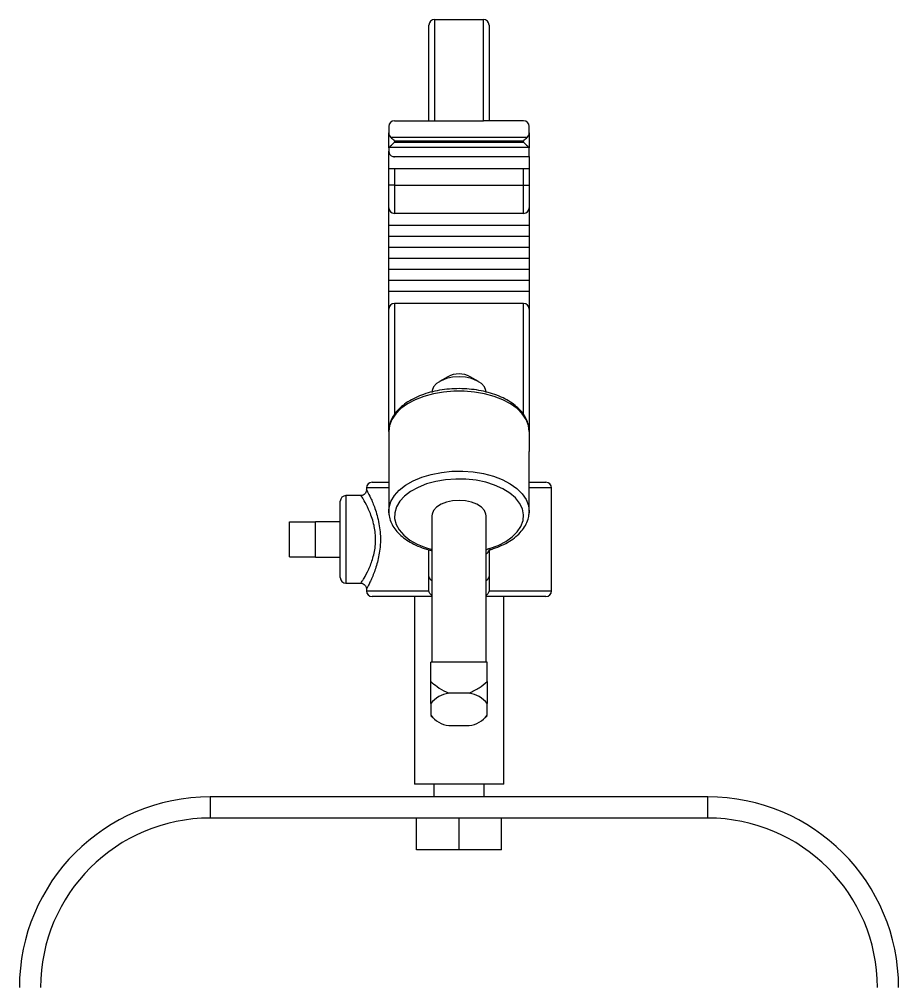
# Model space of a CAD drawing. Extents: x 6 to 134, y 3 to 97.
# Drawn here: x 53.31 to 61.08, y 49.74 to 58.3 of the extents above; entities that cross this region are included whole.
import ezdxf

# ---------------------------------------------------------------- set-up
doc = ezdxf.new("R2010")
doc.units = 0
doc.header["$MEASUREMENT"] = 0
doc.layers.add('OBJECT', color=7, linetype='CONTINUOUS')

msp = doc.modelspace()

# ---------------------------------------------------------------- linework, layer by layer
at = {"layer": 'OBJECT'}
for p, q in [((56.9304, 57.405), (56.9304, 58.252)), ((56.9804, 58.302), (56.9804, 57.405)), ((56.9804, 58.302), (57.4124, 58.302)), ((57.4124, 57.405), (57.4124, 58.302)), ((57.4624, 58.252), (57.4624, 57.405)), ((56.6254, 57.405), (56.9804, 57.405)), ((56.9804, 57.405), (57.4124, 57.405)), ((57.7674, 57.405), (57.4124, 57.405)), ((56.5754, 57.355), (56.5754, 57.2988)), ((57.8174, 57.2988), (57.8174, 57.355)), ((56.5754, 57.1652), (56.5754, 57.2988)), ((56.5911, 57.2599), (57.8016, 57.2599)), ((56.6254, 57.2257), (56.6254, 57.2171)), ((57.7674, 57.2257), (56.6254, 57.2257)), ((56.6254, 57.2171), (57.7674, 57.2171)), ((57.7674, 57.2171), (57.7674, 57.2257)), ((57.8174, 57.2988), (57.8174, 57.1652)), ((56.5754, 57.1652), (56.5754, 57.136)), ((56.5754, 56.98), (56.5754, 57.136)), ((57.8155, 57.1689), (56.5772, 57.1689)), ((57.8174, 57.0878), (57.8174, 57.1652)), ((56.612, 57.0878), (57.8174, 57.0878)), ((57.8174, 57.086), (56.6254, 57.086)), ((57.8174, 57.0878), (57.8174, 57.086)), ((57.8174, 57.086), (57.8174, 56.98)), ((57.8174, 56.98), (56.5754, 56.98)), ((56.5754, 56.836), (56.5754, 56.98)), ((56.6254, 56.98), (56.6254, 56.836)), ((57.7674, 56.836), (57.7674, 56.98)), ((57.8174, 56.98), (57.8174, 56.836)), ((56.6254, 56.836), (56.5754, 56.836)), ((56.5754, 56.636), (56.5754, 56.836)), ((56.6254, 56.836), (57.7674, 56.836)), ((56.6254, 56.836), (56.6254, 56.586)), ((57.7674, 56.836), (57.8174, 56.836)), ((57.7674, 56.586), (57.7674, 56.836)), ((57.8174, 56.836), (57.8174, 56.636)), ((56.5754, 56.48), (56.5754, 56.636)), ((57.8174, 56.636), (57.8174, 56.48)), ((57.7674, 56.586), (56.6254, 56.586)), ((57.8174, 56.48), (56.5754, 56.48)), ((56.5754, 56.3825), (56.5754, 56.48)), ((57.8174, 56.48), (57.8174, 56.3825)), ((57.8174, 56.3825), (56.5754, 56.3825)), ((56.5754, 56.285), (56.5754, 56.3825)), ((57.8174, 56.3825), (57.8174, 56.285)), ((57.8174, 56.285), (56.5754, 56.285)), ((56.5754, 56.1875), (56.5754, 56.285)), ((57.8174, 56.285), (57.8174, 56.1875)), ((57.8174, 56.1875), (56.5754, 56.1875)), ((56.5754, 56.09), (56.5754, 56.1875)), ((57.8174, 56.1875), (57.8174, 56.09)), ((57.8174, 56.09), (56.5754, 56.09)), ((56.5754, 55.9925), (56.5754, 56.09)), ((57.8174, 56.09), (57.8174, 55.9925)), ((57.8174, 55.9925), (56.5754, 55.9925)), ((56.5754, 55.895), (56.5754, 55.9925)), ((57.8174, 55.9925), (57.8174, 55.895)), ((57.8174, 55.895), (56.5754, 55.895)), ((56.5754, 55.739), (56.5754, 55.895)), ((57.8174, 55.895), (57.8174, 55.739)), ((57.7674, 55.789), (56.6254, 55.789)), ((56.6254, 55.789), (56.6254, 54.806)), ((57.7674, 54.8065), (57.7674, 55.789)), ((56.5754, 54.6578), (56.5754, 55.739)), ((57.8174, 55.739), (57.8174, 54.6578)), ((57.0964, 55.1408), (57.025, 55.0991)), ((57.3677, 55.0991), (57.2963, 55.1408)), ((56.5754, 54.6578), (56.5754, 54.4784)), ((57.8174, 54.6578), (57.8174, 54.4784)), ((56.5754, 54.4784), (56.5754, 53.9501)), ((57.8174, 53.9501), (57.8174, 54.4784)), ((56.3774, 54.157), (56.3774, 54.1382)), ((56.5754, 54.157), (56.3774, 54.157)), ((56.4274, 54.207), (56.5754, 54.207)), ((57.8174, 54.207), (57.9654, 54.207)), ((58.0154, 54.157), (57.8174, 54.157)), ((58.0154, 53.247), (58.0154, 54.157)), ((56.3285, 54.0895), (56.1964, 54.0895)), ((56.1964, 54.0895), (56.1964, 53.702)), ((56.1464, 53.702), (56.1464, 54.0395)), ((56.5754, 53.9501), (56.5757, 53.9617)), ((56.5754, 53.938), (56.5754, 53.9501)), ((56.9564, 53.9091), (56.9564, 52.6157)), ((57.4364, 52.6157), (57.4364, 53.9091)), ((57.8174, 53.9501), (57.8174, 53.938)), ((55.6964, 53.548), (55.6964, 53.856)), ((55.6964, 53.856), (55.9264, 53.856)), ((56.1464, 53.858), (55.9264, 53.858)), ((55.9264, 53.856), (55.9264, 53.858)), ((55.9264, 53.7269), (55.9264, 53.856)), ((55.9264, 53.6771), (55.9264, 53.7269)), ((55.9264, 53.548), (55.9264, 53.6771)), ((56.1464, 53.3645), (56.1464, 53.702)), ((56.1964, 53.702), (56.1964, 53.3145)), ((55.6964, 53.548), (55.9264, 53.548)), ((55.9264, 53.546), (55.9264, 53.548)), ((55.9264, 53.546), (56.1464, 53.546)), ((56.9304, 53.3736), (56.9304, 53.6083)), ((56.9564, 53.6024), (56.9506, 53.6031)), ((57.4624, 53.6106), (57.4624, 53.3736)), ((57.4799, 53.6134), (57.4803, 53.6135)), ((56.9304, 53.2517), (56.9304, 53.3736)), ((57.4624, 53.3736), (57.4624, 53.2517)), ((56.1964, 53.3145), (56.3303, 53.3145)), ((56.3774, 53.2707), (56.3774, 53.247)), ((56.3774, 53.247), (56.9306, 53.247)), ((56.9564, 53.197), (56.4274, 53.197)), ((56.8014, 53.197), (56.8014, 51.537)), ((56.9306, 53.247), (56.9304, 53.2517)), ((57.9654, 53.197), (57.4364, 53.197)), ((57.4624, 53.2517), (57.4621, 53.247)), ((57.4621, 53.247), (58.0154, 53.247)), ((57.5914, 51.537), (57.5914, 53.197)), ((57.4464, 52.6157), (56.9464, 52.6157)), ((56.9464, 52.4441), (56.9464, 52.6157)), ((57.4464, 52.4441), (57.4464, 52.6157)), ((57.2864, 52.3413), (57.1063, 52.3413)), ((56.9464, 52.2496), (56.9464, 52.1463)), ((57.4464, 52.1463), (57.4464, 52.2496)), ((56.9464, 52.142), (56.9648, 52.1232)), ((57.4279, 52.1232), (57.4464, 52.142)), ((57.1063, 52.0545), (57.2864, 52.0545)), ((57.1964, 51.537), (56.8014, 51.537)), ((56.9739, 51.537), (56.9739, 51.425)), ((57.5914, 51.537), (57.1964, 51.537)), ((57.4189, 51.425), (57.4189, 51.537)), ((54.9964, 51.425), (54.9964, 51.237)), ((59.3964, 51.425), (54.9964, 51.425)), ((59.3964, 51.237), (59.3964, 51.425)), ((59.3964, 51.237), (54.9964, 51.237)), ((56.8214, 50.957), (56.8214, 51.237)), ((57.1964, 50.957), (57.1964, 51.237)), ((57.5714, 50.957), (57.5714, 51.237)), ((57.1964, 50.957), (56.8214, 50.957)), ((57.5714, 50.957), (57.1964, 50.957))]:
    msp.add_line(p, q, dxfattribs=at)
at = {"layer": 'OBJECT', "flags": 128}
for points in [[(56.5772, 57.1689), (56.5805, 57.1722), (56.5853, 57.177), (56.5915, 57.1832), (56.5989, 57.1906), (56.6072, 57.1989), (56.6161, 57.2078), (56.6254, 57.2171)], [(56.5911, 57.2599), (56.5986, 57.2525), (56.607, 57.2441), (56.616, 57.2351), (56.6254, 57.2257)], [(57.7674, 57.2257), (57.7767, 57.2351), (57.7858, 57.2441), (57.7941, 57.2525), (57.8016, 57.2599)], [(57.7674, 57.2171), (57.7766, 57.2078), (57.7855, 57.1989), (57.7938, 57.1906), (57.8012, 57.1832), (57.8074, 57.177), (57.8122, 57.1722), (57.8155, 57.1689)], [(57.4364, 55.0027), (57.4346, 55.0193), (57.4208, 55.0515), (57.3939, 55.0809), (57.3555, 55.1057), (57.3079, 55.1246), (57.2538, 55.1364), (57.1964, 55.1404), (57.1389, 55.1364), (57.0848, 55.1246), (57.0372, 55.1057), (56.9988, 55.0809), (56.972, 55.0515), (56.9581, 55.0193), (56.9564, 55.0027)], [(57.8174, 54.6578), (57.8104, 54.7109), (57.7898, 54.7628), (57.7559, 54.8124), (57.7094, 54.8585), (57.6516, 54.9001), (57.5835, 54.9363), (57.5069, 54.9663), (57.4232, 54.9894), (57.3345, 55.0051), (57.2428, 55.013), (57.1499, 55.013), (57.0582, 55.0051), (56.9695, 54.9894), (56.8859, 54.9663), (56.8092, 54.9363), (56.7411, 54.9001), (56.6833, 54.8585), (56.6369, 54.8124), (56.6029, 54.7628), (56.5823, 54.7109), (56.5754, 54.6578)], [(56.5757, 53.9617), (56.5781, 53.9838), (56.5943, 54.0374), (56.6245, 54.0889), (56.668, 54.1373), (56.7239, 54.1812), (56.7908, 54.2198), (56.8671, 54.2521), (56.9511, 54.2773), (57.0408, 54.2949), (57.1342, 54.3045), (57.229, 54.3058), (57.323, 54.2988), (57.4141, 54.2837), (57.5001, 54.2607), (57.5791, 54.2306), (57.6491, 54.1939), (57.7085, 54.1515), (57.756, 54.1044), (57.7905, 54.0538), (57.8111, 54.0007), (57.8174, 53.9501)], [(57.4653, 53.6202), (57.5416, 53.6483), (57.6092, 53.6829), (57.6665, 53.7232), (57.7119, 53.7683), (57.7442, 53.8169), (57.7628, 53.8678), (57.7671, 53.9197), (57.7569, 53.9714), (57.7327, 54.0215), (57.6949, 54.0688), (57.6446, 54.112), (57.5829, 54.1502), (57.5115, 54.1822), (57.4322, 54.2074), (57.3469, 54.2251), (57.2578, 54.2347), (57.1671, 54.2362), (57.0772, 54.2294), (56.9903, 54.2146), (56.9086, 54.192), (56.8342, 54.1623), (56.7689, 54.1263), (56.7143, 54.0847), (56.672, 54.0387), (56.6428, 53.9895), (56.6276, 53.9382), (56.6268, 53.8862), (56.6403, 53.8348), (56.6678, 53.7852), (56.7087, 53.7388), (56.7618, 53.6966), (56.8259, 53.6599), (56.8994, 53.6294), (56.9564, 53.6119)], [(57.4364, 53.9091), (57.4346, 53.9257), (57.4208, 53.9579), (57.3939, 53.9873), (57.3555, 54.0122), (57.3079, 54.031), (57.2538, 54.0428), (57.1964, 54.0468), (57.1389, 54.0428), (57.0848, 54.031), (57.0372, 54.0122), (56.9988, 53.9873), (56.972, 53.9579), (56.9581, 53.9257), (56.9564, 53.9091)], [(56.5754, 53.938), (56.5763, 53.9282), (56.5779, 53.9223)], [(57.8139, 53.9196), (57.8164, 53.9282), (57.8174, 53.938)], [(57.8174, 53.9501), (57.8173, 53.9464), (57.8172, 53.943)]]:
    msp.add_lwpolyline(points, dxfattribs=at)
at = {"layer": 'OBJECT'}
for centre, radius, start, end in [((56.9804, 58.252), 0.05, 90, 180), ((57.4124, 58.252), 0.05, 0, 90), ((56.6254, 57.355), 0.05, 90, 180), ((57.7674, 57.355), 0.05, 0, 90), ((56.6254, 57.136), 0.05, 180, 254.52803), ((56.6254, 57.136), 0.05, 254.52803, 270), ((56.6254, 56.636), 0.05, 180, 270), ((57.7674, 56.636), 0.05, 270, 0), ((56.6254, 55.739), 0.05, 90, 180), ((57.7674, 55.739), 0.05, 0, 90), ((57.1964, 54.9523), 0.2134, 62.06722, 117.93278), ((56.4274, 54.157), 0.05, 90, 180), ((57.9654, 54.157), 0.05, 0, 90), ((56.1964, 54.0395), 0.05, 90, 180), ((57.4959, 53.5157), 0.1089, 106.34196, 123.14135), ((57.4779, 53.6282), 0.015, 212.34668, 277.533), ((57.4213, 53.6129), 0.0411, 291.43187, 356.78803), ((56.1964, 53.3645), 0.05, 180, 270), ((56.9714, 53.3759), 0.0411, 183.21888, 248.56152), ((57.4213, 53.3759), 0.0411, 291.43874, 356.78117), ((56.4274, 53.247), 0.05, 180, 270), ((57.9654, 53.247), 0.05, 270, 0), ((57.1393, 52.0985), 0.2451, 97.73858, 141.93636), ((57.2534, 52.0985), 0.2451, 38.06368, 82.26133), ((57.1393, 52.2974), 0.2451, 218.06405, 262.26101), ((57.2534, 52.2974), 0.2451, 277.73907, 321.93591), ((54.9964, 49.737), 1.688, 90, 180), ((59.3964, 49.737), 1.688, 0, 90), ((54.9964, 49.737), 1.5, 90, 180), ((59.3964, 49.737), 1.5, 0, 90)]:
    msp.add_arc(centre, radius, start, end, dxfattribs=at)
for centre, major_axis, ratio, start_param, end_param in [((56.6254, 57.2988), (0, 0.0533), 0.938361, 1.570796, 2.387984), ((57.7674, 57.2988), (0, 0.0533), 0.938361, 3.895202, 4.712389), ((56.6254, 57.1652), (0.05, 0), 0.276798, 2.871556, 3.141593), ((57.7674, 57.1652), (0.05, 0), 0.276798, 0, 0.270037)]:
    msp.add_ellipse(centre, major_axis=major_axis, ratio=ratio, start_param=start_param, end_param=end_param, dxfattribs=at)
for points, knots in [([(57.8174, 54.6578), (57.8169, 54.6685), (57.8158, 54.6973), (57.8036, 54.7436), (57.7785, 54.7948), (57.7419, 54.843), (57.6944, 54.8877), (57.6365, 54.9278), (57.5695, 54.9626), (57.495, 54.9912), (57.4146, 55.0131), (57.3299, 55.028), (57.2427, 55.0356), (57.1546, 55.0357), (57.0674, 55.0286), (56.9826, 55.0141), (56.9019, 54.9926), (56.8268, 54.9642), (56.7589, 54.9295), (56.6995, 54.8887), (56.6501, 54.8425), (56.612, 54.7917), (56.5867, 54.7376), (56.5764, 54.6922), (56.5756, 54.6657), (56.5754, 54.6578)], [0, 0, 0, 0, 0.025293, 0.068065, 0.111076, 0.154957, 0.199889, 0.245612, 0.291719, 0.337879, 0.383958, 0.429942, 0.475858, 0.521745, 0.567648, 0.613601, 0.659651, 0.705847, 0.752224, 0.798785, 0.845406, 0.891721, 0.93721, 0.981483, 1, 1, 1, 1]), ([(56.3772, 54.1383), (56.3772, 54.1364), (56.3771, 54.1306), (56.3735, 54.1178), (56.364, 54.1037), (56.3491, 54.0934), (56.3361, 54.089), (56.3294, 54.0897), (56.3287, 54.0898)], [0, 0, 0, 0, 0.092393, 0.285064, 0.503751, 0.736697, 0.972193, 1, 1, 1, 1]), ([(56.3777, 54.1382), (56.3776, 54.1386), (56.376, 54.1445), (56.3863, 54.1276), (56.4145, 54.0724), (56.4474, 53.9939), (56.4729, 53.9128), (56.4892, 53.843), (56.4996, 53.7686), (56.5021, 53.7039), (56.4986, 53.6175), (56.4811, 53.5134), (56.4494, 53.4165), (56.4231, 53.3524), (56.4044, 53.3119), (56.3895, 53.2829), (56.3785, 53.2635), (56.3795, 53.2683), (56.38, 53.2707)], [0, 0, 0, 0, 0.00615, 0.09662, 0.187215, 0.287407, 0.34236, 0.398965, 0.451848, 0.506595, 0.53694, 0.637379, 0.735889, 0.788471, 0.842562, 0.894619, 0.948682, 1, 1, 1, 1]), ([(56.3303, 53.3192), (56.33, 53.3179), (56.3293, 53.3146), (56.3403, 53.3309), (56.3608, 53.3642), (56.3963, 53.4303), (56.437, 53.5336), (56.456, 53.6268), (56.4607, 53.7224), (56.4548, 53.7804), (56.4413, 53.8439), (56.4287, 53.8888), (56.4014, 53.9611), (56.3672, 54.0294), (56.3359, 54.0808), (56.3309, 54.0857), (56.3285, 54.088)], [0, 0, 0, 0, 0.038259, 0.094155, 0.150098, 0.261063, 0.362088, 0.462942, 0.493158, 0.592907, 0.600231, 0.65704, 0.713904, 0.818093, 0.913367, 1, 1, 1, 1]), ([(56.5768, 53.9635), (56.5763, 53.9597), (56.5731, 53.9379), (56.5798, 53.8976), (56.5969, 53.8448), (56.6267, 53.7946), (56.6674, 53.7477), (56.7189, 53.7046), (56.7803, 53.6663), (56.8505, 53.634), (56.9084, 53.6134), (56.9431, 53.605), (56.9506, 53.6032)], [0, 0, 0, 0, 0.023893, 0.137386, 0.250414, 0.364768, 0.481764, 0.601382, 0.722682, 0.844646, 0.966536, 1, 1, 1, 1]), ([(57.4799, 53.6134), (57.4936, 53.6178), (57.5332, 53.6306), (57.5941, 53.657), (57.6588, 53.6941), (57.7143, 53.7372), (57.7594, 53.7854), (57.7922, 53.8377), (57.8126, 53.8904), (57.8153, 53.9256), (57.8165, 53.9418)], [0, 0, 0, 0, 0.071827, 0.208013, 0.344797, 0.482056, 0.619123, 0.75471, 0.887281, 1, 1, 1, 1]), ([(57.4608, 53.6038), (57.4607, 53.6036), (57.4602, 53.6027), (57.463, 53.606), (57.4702, 53.61), (57.4772, 53.6124), (57.4799, 53.6134)], [0, 0, 0, 0, 0.082744, 0.426592, 0.773002, 1, 1, 1, 1]), ([(56.3297, 53.3138), (56.3338, 53.3136), (56.3439, 53.3132), (56.3583, 53.3052), (56.3694, 53.2933), (56.3755, 53.2807), (56.3766, 53.2733), (56.3771, 53.2699)], [0, 0, 0, 0, 0.168779, 0.422454, 0.654043, 0.842936, 1, 1, 1, 1]), ([(56.9564, 53.2069), (56.9521, 53.2097), (56.9436, 53.2153), (56.9351, 53.2286), (56.9314, 53.2399), (56.9307, 53.2459), (56.9306, 53.247)], [0, 0, 0, 0, 0.322999, 0.650908, 0.933722, 1, 1, 1, 1]), ([(57.4621, 53.247), (57.4612, 53.242), (57.4594, 53.2319), (57.4513, 53.2189), (57.4436, 53.2102), (57.4377, 53.2075), (57.4364, 53.2069)], [0, 0, 0, 0, 0.293132, 0.585109, 0.905329, 1, 1, 1, 1]), ([(56.9464, 52.4441), (56.9647, 52.4294), (57.0067, 52.3958), (57.0605, 52.3609), (57.0981, 52.3448), (57.1063, 52.3413)], [0, 0, 0, 0, 0.3769519, 0.8637501, 1, 1, 1, 1]), ([(56.9464, 52.2496), (56.9464, 52.2795), (56.9464, 52.3419), (56.9464, 52.4092), (56.9464, 52.4441)], [0, 0, 0, 0, 0.480505, 1, 1, 1, 1]), ([(57.2864, 52.3413), (57.3164, 52.3563), (57.3747, 52.3855), (57.423, 52.4249), (57.4464, 52.4441)], [0, 0, 0, 0, 0.515407, 1, 1, 1, 1]), ([(57.4464, 52.4441), (57.4464, 52.4092), (57.4464, 52.3419), (57.4464, 52.2795), (57.4464, 52.2496)], [0, 0, 0, 0, 0.519495, 1, 1, 1, 1])]:
    msp.add_open_spline(points, degree=3, knots=knots, dxfattribs=at)

doc.saveas('drawing.dxf')
